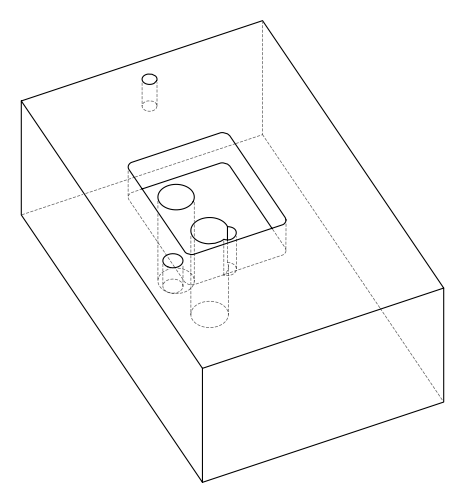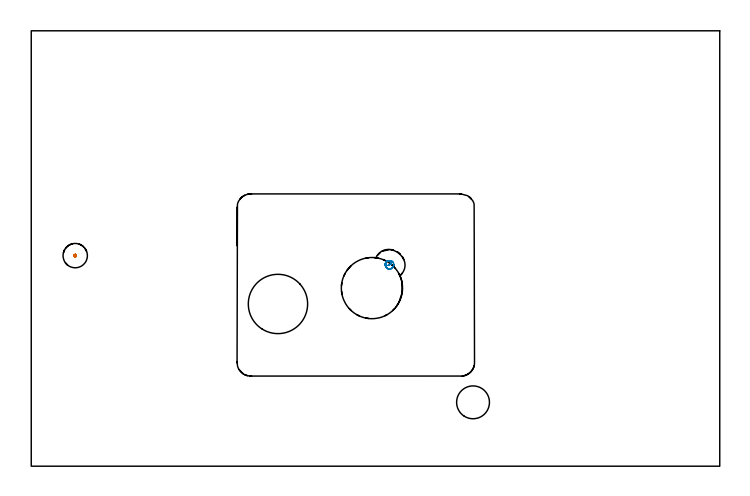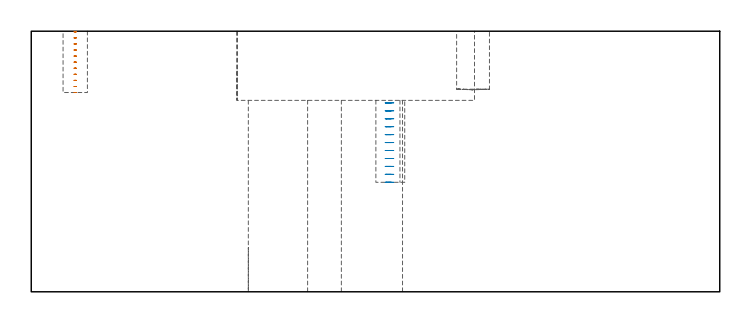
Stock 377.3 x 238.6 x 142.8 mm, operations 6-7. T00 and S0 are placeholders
(PLAN: 7 operations, 6 tool changes, 45.6 min)
(1 INDEXABLE_INSERT_DRILL_THROUGH_HOLE_FROM_SOLID | STEP1HOLE_1 | NXT0302_013 | 0.44 min | 49405 mm3)
(2 DRILL_TO_ENLARGE_THROUGH_HOLE | STEP1HOLE_1 | UGT0301_001 | 0.48 min | 68991 mm3)
(3 INDEXABLE_INSERT_DRILL_BLIND_HOLE_FROM_SOLID | STEP1POCKET | NXT0302_007 | 0.14 min | 8104 mm3)
(4 MILL_RECTANGULAR_POCKET | POCKET_RECTANGULAR_STRAIGHT | NXT0201_011 | Follow Part, ap 3, ae 75% | 40.27 min | 458973 mm3)
(5 MILL_THROUGH_HOLE_FROM_SOLID_MATERIAL | STEP1HOLE | UGT0201_018 | Circular | 2.9 min | 92515 mm3)
(6 MILL_BLIND_HOLE_FROM_SOLID_MATERIAL | STEP1POCKET_1 | UGT0201_129 | Spiral | 0.3 min | 4619 mm3)
(7 MILL_BLIND_HOLE_FROM_SOLID_MATERIAL_1 | STEP1POCKET_2 | NXT0201_011 | Spiral | 1.06 min | 4915 mm3)
(TOOL NXT0302_013 | Index. Insert Drill 21mm [880-D2100L25-05] | D21 PA176 FL105 Z2)
(TOOL UGT0301_001 | Twist Drill 32.5 mm | D32.5 PA118 FL185 Z2)
(TOOL NXT0302_007 | Index. Insert Drill 18mm [880-D1800L25-05] | D18 PA176 FL90 Z2)
(TOOL NXT0201_011 | ENDMILL 12mm [2P460-1200-NA 1630] | D12 FL38 Z6)
(TOOL UGT0201_018 | End mill 30 mm | D30 FL50 Z4)
(TOOL UGT0201_129 | Carbide End Mill 11.9 | D11.9 FL15 Z4)
(OP 6 MILL_BLIND_HOLE_FROM_SOLID_MATERIAL)
G17 G21 G94 G90
T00 M6
G54
G17 G0 G90 X24.1 Y115.4 S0 M3
G43 Z152.8 H0
Z142.473
G94 G3 X24.45 Y115.75 R0.35 F250.
X24.1 Y116.1 R0.35
X23.4 Y115.4 R0.7
X24.1 Y116.1 R-0.7
X23.75 Y115.75 R0.35
X24.1 Y115.4 R0.35
G0 Z139.145
G3 X24.45 Y115.75 R0.35
X24.1 Y116.1 R0.35
X23.4 Y115.4 R0.7
X24.1 Y116.1 R-0.7
X23.75 Y115.75 R0.35
X24.1 Y115.4 R0.35
G0 Z135.818
G3 X24.45 Y115.75 R0.35
X24.1 Y116.1 R0.35
X23.4 Y115.4 R0.7
X24.1 Y116.1 R-0.7
X23.75 Y115.75 R0.35
X24.1 Y115.4 R0.35
G0 Z132.491
G3 X24.45 Y115.75 R0.35
X24.1 Y116.1 R0.35
X23.4 Y115.4 R0.7
X24.1 Y116.1 R-0.7
X23.75 Y115.75 R0.35
X24.1 Y115.4 R0.35
G0 Z129.164
G3 X24.45 Y115.75 R0.35
X24.1 Y116.1 R0.35
X23.4 Y115.4 R0.7
X24.1 Y116.1 R-0.7
X23.75 Y115.75 R0.35
X24.1 Y115.4 R0.35
G0 Z125.836
G3 X24.45 Y115.75 R0.35
X24.1 Y116.1 R0.35
X23.4 Y115.4 R0.7
X24.1 Y116.1 R-0.7
X23.75 Y115.75 R0.35
X24.1 Y115.4 R0.35
G0 Z122.509
G3 X24.45 Y115.75 R0.35
X24.1 Y116.1 R0.35
X23.4 Y115.4 R0.7
X24.1 Y116.1 R-0.7
X23.75 Y115.75 R0.35
X24.1 Y115.4 R0.35
G0 Z119.182
G3 X24.45 Y115.75 R0.35
X24.1 Y116.1 R0.35
X23.4 Y115.4 R0.7
X24.1 Y116.1 R-0.7
X23.75 Y115.75 R0.35
X24.1 Y115.4 R0.35
G0 Z115.855
G3 X24.45 Y115.75 R0.35
X24.1 Y116.1 R0.35
X23.4 Y115.4 R0.7
X24.1 Y116.1 R-0.7
X23.75 Y115.75 R0.35
X24.1 Y115.4 R0.35
G0 Z112.527
G3 X24.45 Y115.75 R0.35
X24.1 Y116.1 R0.35
X23.4 Y115.4 R0.7
X24.1 Y116.1 R-0.7
X23.75 Y115.75 R0.35
X24.1 Y115.4 R0.35
G0 Z109.2
G3 X24.45 Y115.75 R0.35
X24.1 Y116.1 R0.35
X23.4 Y115.4 R0.7
X24.1 Y116.1 R-0.7
X23.75 Y115.75 R0.35
X24.1 Y115.4 R0.35
G0 Z152.8
M5
M2
(OP 7 MILL_BLIND_HOLE_FROM_SOLID_MATERIAL_1)
G17 G21 G94 G90
T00 M6
G54
G17 G0 G90 X196.3 Y110.4 S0 M3
G43 Z152.8 H1
Z103.545
G94 G3 X196.915 Y112.135 R0.977 F250.
X194.474 Y111.879 R1.735
X194.821 Y108.574 R2.35
X194.474 Y111.879 R-2.35
X194.647 Y110.226 R1.175
X196.3 Y110.4 R1.175
G0 Z99.191
G3 X196.915 Y112.135 R0.977
X194.474 Y111.879 R1.735
X194.821 Y108.574 R2.35
X194.474 Y111.879 R-2.35
X194.647 Y110.226 R1.175
X196.3 Y110.4 R1.175
G0 Z94.836
G3 X196.915 Y112.135 R0.977
X194.474 Y111.879 R1.735
X194.821 Y108.574 R2.35
X194.474 Y111.879 R-2.35
X194.647 Y110.226 R1.175
X196.3 Y110.4 R1.175
G0 Z90.482
G3 X196.915 Y112.135 R0.977
X194.474 Y111.879 R1.735
X194.821 Y108.574 R2.35
X194.474 Y111.879 R-2.35
X194.647 Y110.226 R1.175
X196.3 Y110.4 R1.175
G0 Z86.127
G3 X196.915 Y112.135 R0.977
X194.474 Y111.879 R1.735
X194.821 Y108.574 R2.35
X194.474 Y111.879 R-2.35
X194.647 Y110.226 R1.175
X196.3 Y110.4 R1.175
G0 Z81.773
G3 X196.915 Y112.135 R0.977
X194.474 Y111.879 R1.735
X194.821 Y108.574 R2.35
X194.474 Y111.879 R-2.35
X194.647 Y110.226 R1.175
X196.3 Y110.4 R1.175
G0 Z77.418
G3 X196.915 Y112.135 R0.977
X194.474 Y111.879 R1.735
X194.821 Y108.574 R2.35
X194.474 Y111.879 R-2.35
X194.647 Y110.226 R1.175
X196.3 Y110.4 R1.175
G0 Z73.064
G3 X196.915 Y112.135 R0.977
X194.474 Y111.879 R1.735
X194.821 Y108.574 R2.35
X194.474 Y111.879 R-2.35
X194.647 Y110.226 R1.175
X196.3 Y110.4 R1.175
G0 Z68.709
G3 X196.915 Y112.135 R0.977
X194.474 Y111.879 R1.735
X194.821 Y108.574 R2.35
X194.474 Y111.879 R-2.35
X194.647 Y110.226 R1.175
X196.3 Y110.4 R1.175
G0 Z64.355
G3 X196.915 Y112.135 R0.977
X194.474 Y111.879 R1.735
X194.821 Y108.574 R2.35
X194.474 Y111.879 R-2.35
X194.647 Y110.226 R1.175
X196.3 Y110.4 R1.175
G0 Z60.
G3 X196.915 Y112.135 R0.977
X194.474 Y111.879 R1.735
X194.821 Y108.574 R2.35
X194.474 Y111.879 R-2.35
X194.647 Y110.226 R1.175
X196.3 Y110.4 R1.175
G0 Z152.8
M5
M2
